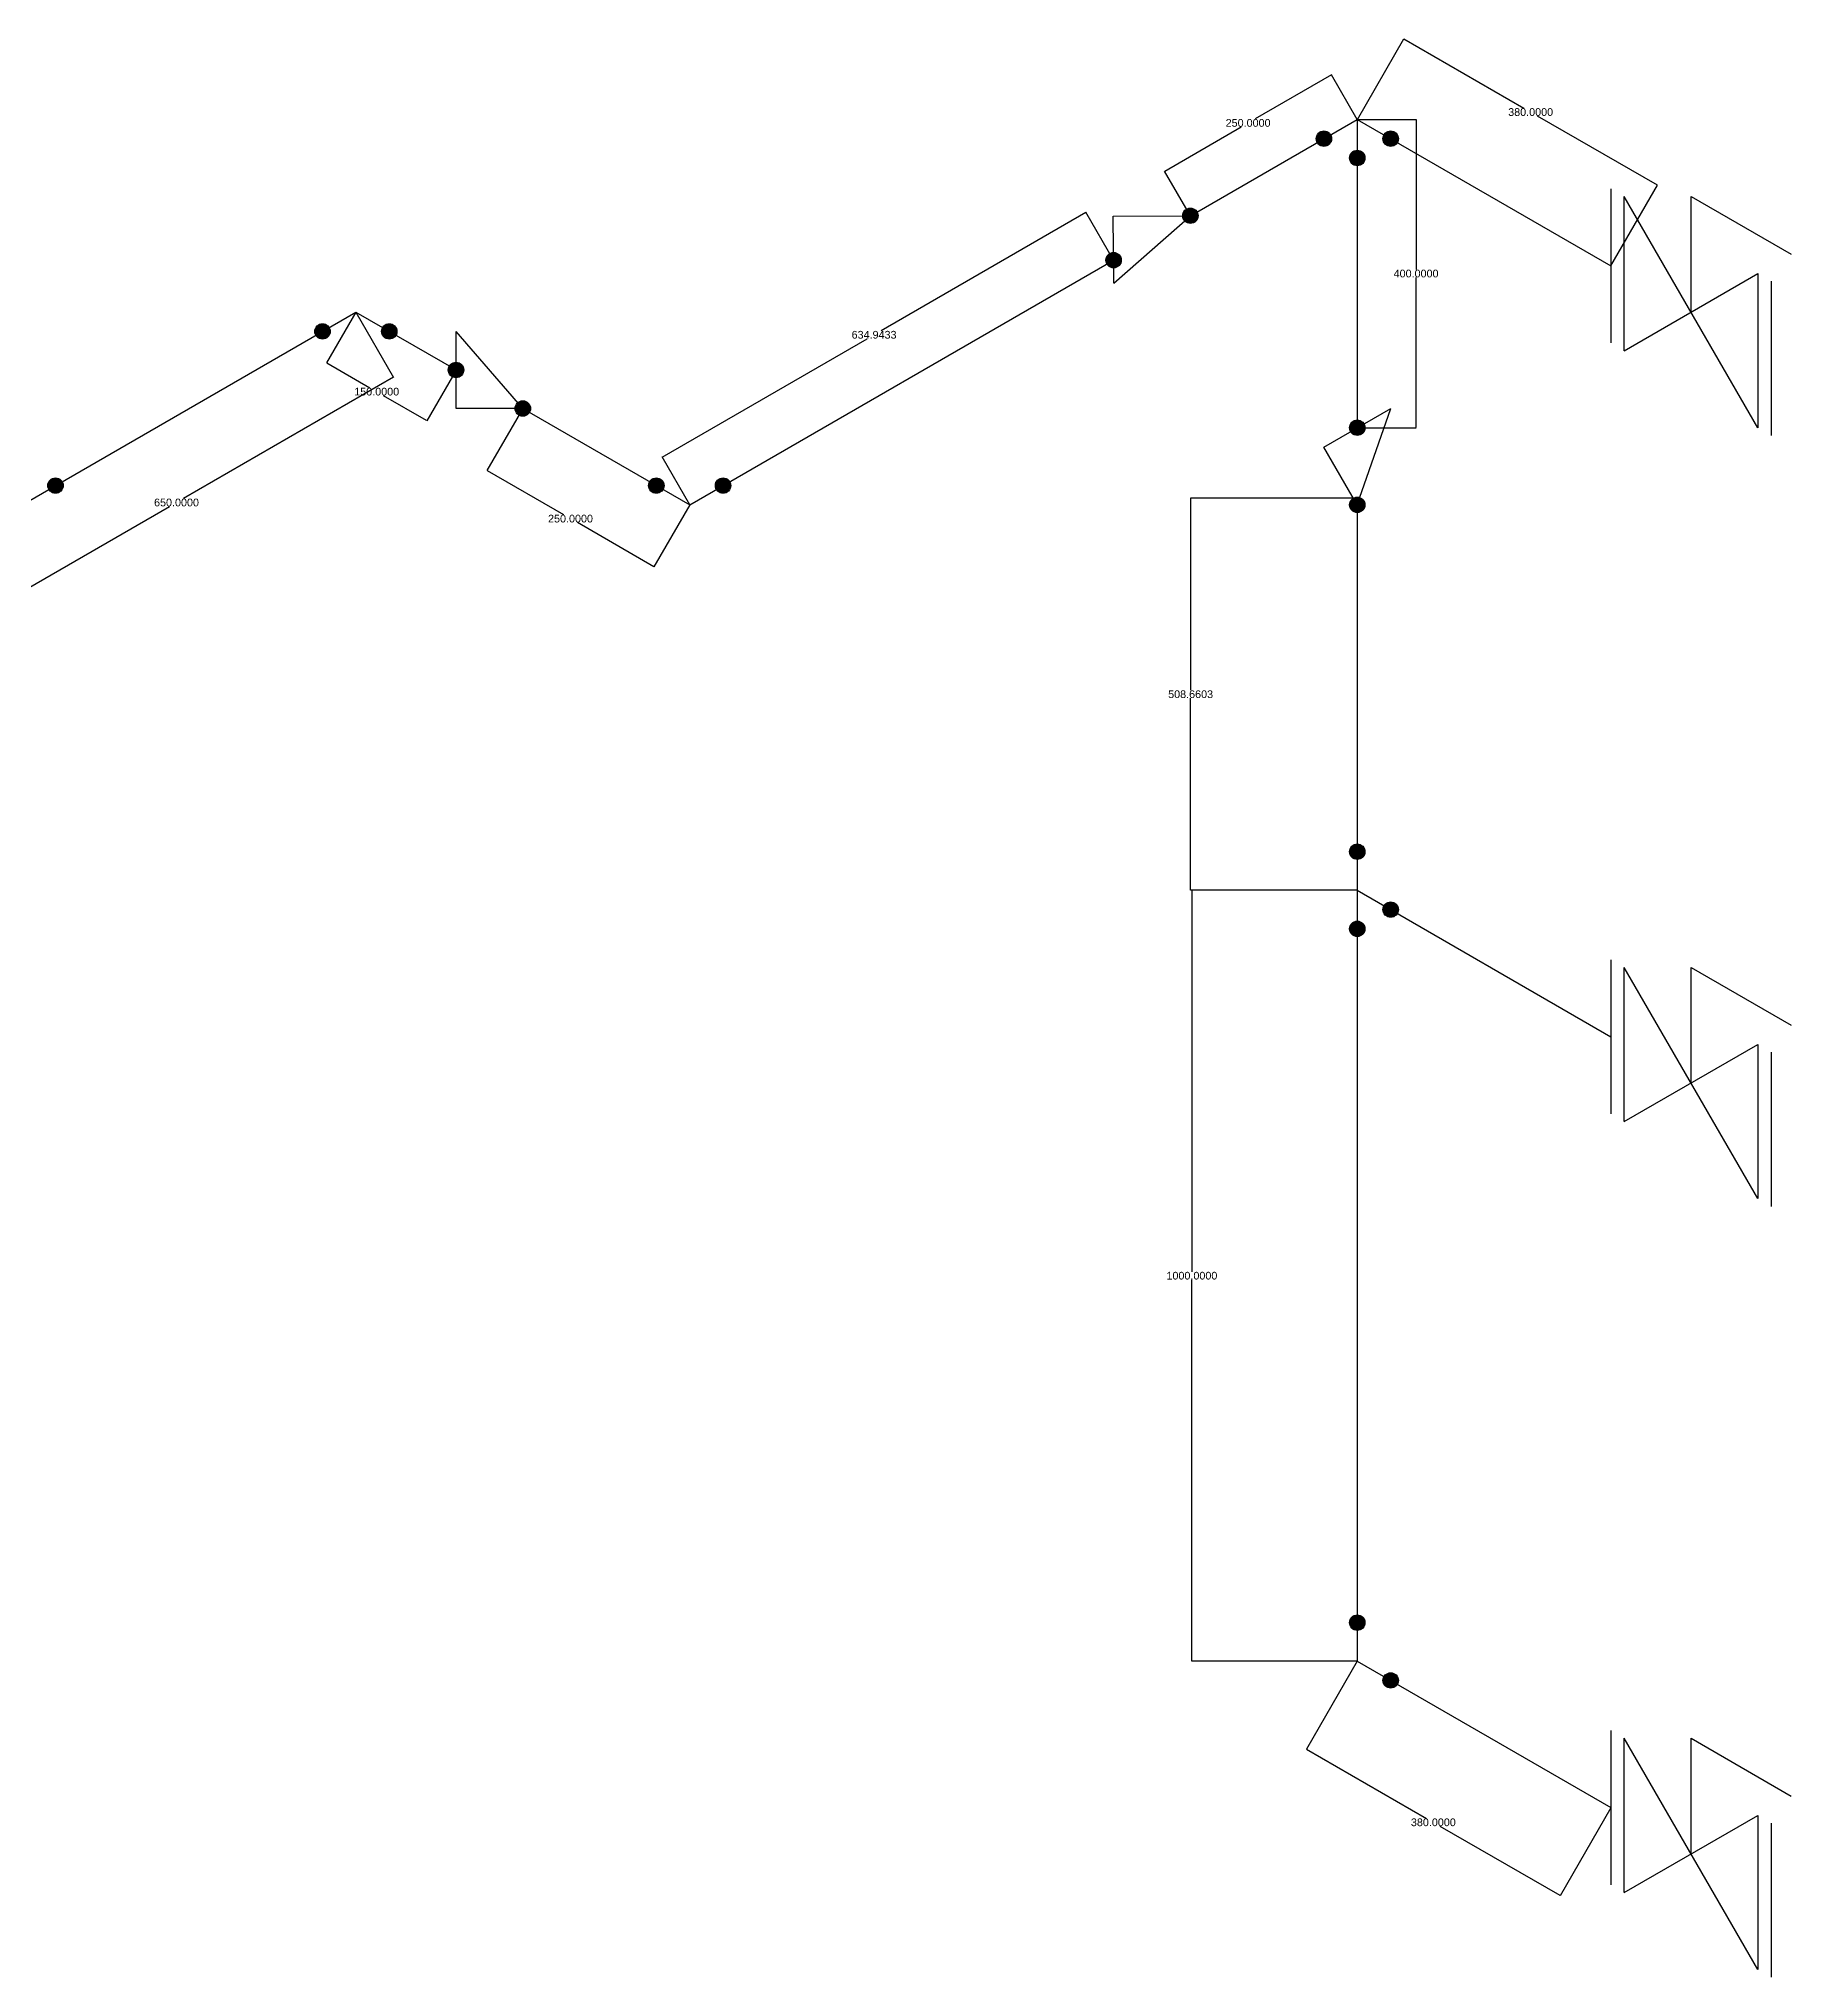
# Model space of a CAD drawing. Header units: millimetres. Extents: x 329 to 4893, y -1410 to 2605.
# Drawn here: x 2620 to 4893, y 90 to 2605 of the extents above; entities that cross this region are included whole.
import ezdxf

# ---------------------------------------------------------------- set-up
doc = ezdxf.new("R2010")
doc.units = ezdxf.units.MM
doc.header["$MEASUREMENT"] = 0
doc.styles.get("Standard").update_dxf_attribs({"font": 'arial.ttf'})
doc.dimstyles.get("Standard").update_dxf_attribs({"dimtxt": 10, "dimasz": 0.18, "dimexe": 0.18, "dimexo": 0.0625, "dimgap": 0.09, "dimtad": 0, "dimtih": 1, "dimtoh": 1, "dimdec": 4, "dimzin": 0, "dimdsep": 46, "dimtxsty": 'Standard', "dimcen": 0.09, "dimadec": 0, "dimazin": 0, "dimtfac": 1, "dimtdec": 4, "dimtofl": 0, "dimtmove": 0, "dimatfit": 3, "dimfxl": 1, "dimtolj": 1, "dimtzin": 0, "dimarcsym": 0})

# ---------------------------------------------------------------- blocks, each defined once
blk = doc.blocks.new('*D1')
at = {"color": 0, "lineweight": -2, "transparency": 16777216}
for p, q in [((4330.1, 499.9), (4264.2, 385.8)), ((4264.4, 385.8), (4419.8, 296.1)), ((4659.2, 309.9), (4593.3, 195.8)), ((4593.2, 196), (4437.8, 285.7))]:
    blk.add_line(p, q, dxfattribs=at)
at = {"color": 0, "transparency": 16777216}
for points in [[(4264.4, 385.8), (4264.4, 385.8), (4264.3, 385.9)], [(4593.2, 196), (4593.2, 196), (4593.3, 195.9)]]:
    blk.add_solid(points, dxfattribs=at)
at = {"layer": 'Defpoints', "color": 0, "transparency": 16777216}
for p in [(4330.1, 500), (4264.3, 385.9), (4659.2, 310)]:
    blk.add_point(p, dxfattribs=at)
at = {"color": 0, "transparency": 16777216, "insert": (4428.8, 290.9), "char_height": 10, "attachment_point": 5}
blk.add_mtext('\\A1;380.0000', dxfattribs=at)
blk = doc.blocks.new('*D2')
at = {"color": 0, "lineweight": -2, "transparency": 16777216}
for p, q in [((4330.1, 1500), (4115.4, 1500)), ((4115.6, 1499.8), (4115.6, 1005.2)), ((4115.6, 500.2), (4115.6, 994.8)), ((4330.1, 500), (4115.4, 500))]:
    blk.add_line(p, q, dxfattribs=at)
at = {"color": 0, "transparency": 16777216}
for points in [[(4115.6, 1499.8), (4115.6, 1499.8), (4115.6, 1500)], [(4115.6, 500.2), (4115.6, 500.2), (4115.6, 500)]]:
    blk.add_solid(points, dxfattribs=at)
at = {"layer": 'Defpoints', "color": 0, "transparency": 16777216}
for p in [(4115.6, 1500), (4330.1, 1500), (4330.1, 500)]:
    blk.add_point(p, dxfattribs=at)
at = {"color": 0, "transparency": 16777216, "insert": (4115.6, 1000), "char_height": 10, "attachment_point": 5}
blk.add_mtext('\\A1;1000.0000', dxfattribs=at)
blk = doc.blocks.new('*D3')
at = {"color": 0, "lineweight": -2, "transparency": 16777216}
for p, q in [((4325.1, 2008.7), (4113.7, 2008.7)), ((4113.9, 2008.5), (4113.9, 1759.5)), ((4113.9, 1500.2), (4113.9, 1749.1)), ((4330.1, 1500), (4113.7, 1500))]:
    blk.add_line(p, q, dxfattribs=at)
at = {"color": 0, "transparency": 16777216}
for points in [[(4113.9, 2008.5), (4113.9, 2008.5), (4113.9, 2008.7)], [(4113.9, 1500.2), (4113.9, 1500.2), (4113.9, 1500)]]:
    blk.add_solid(points, dxfattribs=at)
at = {"layer": 'Defpoints', "color": 0, "transparency": 16777216}
for p in [(4113.9, 2008.7), (4325.1, 2008.7), (4330.1, 1500)]:
    blk.add_point(p, dxfattribs=at)
at = {"color": 0, "transparency": 16777216, "insert": (4113.9, 1754.3), "char_height": 10, "attachment_point": 5}
blk.add_mtext('\\A1;508.6603', dxfattribs=at)
blk = doc.blocks.new('*D4')
at = {"color": 0, "lineweight": -2, "transparency": 16777216}
for p, q in [((4330.2, 2500), (4406.6, 2500)), ((4406.4, 2499.8), (4406.4, 2305.2)), ((4406.4, 2100.2), (4406.4, 2294.8)), ((4330.2, 2100), (4406.6, 2100))]:
    blk.add_line(p, q, dxfattribs=at)
at = {"color": 0, "transparency": 16777216}
for points in [[(4406.4, 2499.8), (4406.4, 2499.8), (4406.4, 2500)], [(4406.4, 2100.2), (4406.4, 2100.2), (4406.4, 2100)]]:
    blk.add_solid(points, dxfattribs=at)
at = {"layer": 'Defpoints', "color": 0, "transparency": 16777216}
for p in [(4330.1, 2500), (4406.4, 2500), (4330.1, 2100)]:
    blk.add_point(p, dxfattribs=at)
at = {"color": 0, "transparency": 16777216, "insert": (4406.4, 2300), "char_height": 10, "attachment_point": 5}
blk.add_mtext('\\A1;400.0000', dxfattribs=at)
blk = doc.blocks.new('*D5')
at = {"color": 0, "lineweight": -2, "transparency": 16777216}
for p, q in [((4330.2, 2500.1), (4390.5, 2604.6)), ((4390.6, 2604.4), (4546, 2514.7)), ((4719.4, 2414.6), (4564, 2504.3)), ((4659.2, 2310.1), (4719.6, 2414.6))]:
    blk.add_line(p, q, dxfattribs=at)
at = {"color": 0, "transparency": 16777216}
for points in [[(4390.6, 2604.4), (4390.6, 2604.3), (4390.4, 2604.5)], [(4719.4, 2414.6), (4719.4, 2414.5), (4719.5, 2414.5)]]:
    blk.add_solid(points, dxfattribs=at)
at = {"layer": 'Defpoints', "color": 0, "transparency": 16777216}
for p in [(4330.1, 2500), (4719.5, 2414.5), (4659.2, 2310)]:
    blk.add_point(p, dxfattribs=at)
at = {"color": 0, "transparency": 16777216, "insert": (4555, 2509.5), "char_height": 10, "attachment_point": 5}
blk.add_mtext('\\A1;380.0000', dxfattribs=at)
blk = doc.blocks.new('*D6')
at = {"color": 0, "lineweight": -2, "transparency": 16777216}
for p, q in [((4296.5, 2557.8), (4197.5, 2500.6)), ((4330.1, 2500.1), (4296.6, 2558)), ((4080.4, 2433), (4179.5, 2490.2)), ((4113.6, 2375.1), (4080.1, 2433))]:
    blk.add_line(p, q, dxfattribs=at)
at = {"color": 0, "transparency": 16777216}
for points in [[(4296.5, 2557.8), (4296.6, 2557.8), (4296.7, 2557.9)], [(4080.3, 2433), (4080.4, 2433), (4080.2, 2432.9)]]:
    blk.add_solid(points, dxfattribs=at)
at = {"layer": 'Defpoints', "color": 0, "transparency": 16777216}
for p in [(4296.7, 2557.9), (4330.1, 2500), (4113.6, 2375)]:
    blk.add_point(p, dxfattribs=at)
at = {"color": 0, "transparency": 16777216, "insert": (4188.5, 2495.4), "char_height": 10, "attachment_point": 5}
blk.add_mtext('\\A1;250.0000', dxfattribs=at)
blk = doc.blocks.new('*D7')
at = {"color": 0, "lineweight": -2, "transparency": 16777216}
for p, q in [((3978.1, 2379.3), (3712.3, 2225.8)), ((4013.9, 2317.5), (3978.2, 2379.5)), ((3428.5, 2062), (3694.3, 2215.4)), ((3464.1, 2000.1), (3428.3, 2062.1))]:
    blk.add_line(p, q, dxfattribs=at)
at = {"color": 0, "transparency": 16777216}
for points in [[(3978.1, 2379.3), (3978.1, 2379.3), (3978.2, 2379.4)], [(3428.5, 2062), (3428.5, 2062), (3428.4, 2061.9)]]:
    blk.add_solid(points, dxfattribs=at)
at = {"layer": 'Defpoints', "color": 0, "transparency": 16777216}
for p in [(3978.2, 2379.4), (4014, 2317.5), (3464.1, 2000)]:
    blk.add_point(p, dxfattribs=at)
at = {"color": 0, "transparency": 16777216, "insert": (3703.3, 2220.6), "char_height": 10, "attachment_point": 5}
blk.add_mtext('\\A1;634.9433', dxfattribs=at)
blk = doc.blocks.new('*D8')
at = {"color": 0, "lineweight": -2, "transparency": 16777216}
for p, q in [((3247.6, 2124.9), (3201.1, 2044.5)), ((3201.4, 2044.6), (3300.5, 1987.3)), ((3464.1, 1999.9), (3417.6, 1919.5)), ((3417.6, 1919.7), (3318.5, 1977))]:
    blk.add_line(p, q, dxfattribs=at)
at = {"color": 0, "transparency": 16777216}
for points in [[(3201.4, 2044.6), (3201.3, 2044.5), (3201.2, 2044.6)], [(3417.6, 1919.8), (3417.5, 1919.7), (3417.7, 1919.6)]]:
    blk.add_solid(points, dxfattribs=at)
at = {"layer": 'Defpoints', "color": 0, "transparency": 16777216}
for p in [(3247.6, 2125), (3464.1, 2000), (3417.7, 1919.6)]:
    blk.add_point(p, dxfattribs=at)
at = {"color": 0, "transparency": 16777216, "insert": (3309.5, 1982.1), "char_height": 10, "attachment_point": 5}
blk.add_mtext('\\A1;250.0000', dxfattribs=at)
blk = doc.blocks.new('*D9')
at = {"color": 0, "lineweight": -2, "transparency": 16777216}
for p, q in [((3031.1, 2249.9), (2993.1, 2184.2)), ((2993.3, 2184.2), (3049.1, 2152)), ((3161, 2174.9), (3123, 2109.2)), ((3122.9, 2109.4), (3067.1, 2141.6))]:
    blk.add_line(p, q, dxfattribs=at)
at = {"color": 0, "transparency": 16777216}
for points in [[(2993.3, 2184.3), (2993.3, 2184.2), (2993.2, 2184.3)], [(3122.9, 2109.4), (3122.9, 2109.4), (3123.1, 2109.3)]]:
    blk.add_solid(points, dxfattribs=at)
at = {"layer": 'Defpoints', "color": 0, "transparency": 16777216}
for p in [(3031.1, 2250), (3161, 2175), (3123.1, 2109.3)]:
    blk.add_point(p, dxfattribs=at)
at = {"color": 0, "transparency": 16777216, "insert": (3058.1, 2146.8), "char_height": 10, "attachment_point": 5}
blk.add_mtext('\\A1;150.0000', dxfattribs=at)
blk = doc.blocks.new('*D10')
at = {"color": 0, "lineweight": -2, "transparency": 16777216}
for p, q in [((3031.1, 2249.9), (3079.9, 2165.4)), ((3079.7, 2165.5), (2807.4, 2008.2)), ((2517.1, 1840.6), (2789.4, 1997.8)), ((2468.2, 1924.9), (2517, 1840.4))]:
    blk.add_line(p, q, dxfattribs=at)
at = {"color": 0, "transparency": 16777216}
for points in [[(3079.7, 2165.5), (3079.7, 2165.4), (3079.8, 2165.5)], [(2517.1, 1840.7), (2517.1, 1840.6), (2516.9, 1840.5)]]:
    blk.add_solid(points, dxfattribs=at)
at = {"layer": 'Defpoints', "color": 0, "transparency": 16777216}
for p in [(3031.1, 2250), (3079.8, 2165.5), (2468.2, 1925)]:
    blk.add_point(p, dxfattribs=at)
at = {"color": 0, "transparency": 16777216, "insert": (2798.4, 2003), "char_height": 10, "attachment_point": 5}
blk.add_mtext('\\A1;650.0000', dxfattribs=at)

msp = doc.modelspace()

# ---------------------------------------------------------------- hatches: boundary and pattern name
h = msp.add_hatch(color=4)
h.dxf.hatch_style = 1
h.paths.add_polyline_path([(4296.82575, 2475, 1), (4276.82575, 2475, 1)])
h = msp.add_hatch(color=4)
h.dxf.hatch_style = 1
h.paths.add_polyline_path([(4383.42829, 2475, 1), (4363.42829, 2475, 1)])
h = msp.add_hatch(color=4)
h.dxf.hatch_style = 1
h.paths.add_polyline_path([(4340.12702, 2450, 1), (4320.12702, 2450, 1)])
h = msp.add_hatch(color=1)
h.dxf.hatch_style = 1
h.paths.add_polyline_path([(4103.62067, 2375, 1), (4123.62067, 2375, 1)])
h = msp.add_hatch(color=1)
h.dxf.hatch_style = 1
h.paths.add_polyline_path([(4003.97864, 2317.47165, 1), (4023.97864, 2317.47165, 1)])
h = msp.add_hatch(color=4)
h.dxf.hatch_style = 1
h.paths.add_polyline_path([(2997.78764, 2225, 1), (2977.78764, 2225, 1)])
h = msp.add_hatch(color=4)
h.dxf.hatch_style = 1
h.paths.add_polyline_path([(3084.39018, 2225, 1), (3064.39018, 2225, 1)])
h = msp.add_hatch(color=1)
h.dxf.hatch_style = 1
h.paths.add_polyline_path([(3150.99272, 2175, 1), (3170.99272, 2175, 1)])
h = msp.add_hatch(color=1)
h.dxf.hatch_style = 1
h.paths.add_polyline_path([(3237.59526, 2125, 1), (3257.59526, 2125, 1)])
h = msp.add_hatch(color=1)
h.dxf.hatch_style = 1
h.paths.add_polyline_path([(4320.12702, 2100, 1), (4340.12702, 2100, 1)])
h = msp.add_hatch(color=4)
h.dxf.hatch_style = 1
h.paths.add_polyline_path([(2651.37748, 2025, 1), (2631.37748, 2025, 1)])
h = msp.add_hatch(color=4)
h.dxf.hatch_style = 1
h.paths.add_polyline_path([(3430.80034, 2025, 1), (3410.80034, 2025, 1)])
h = msp.add_hatch(color=4)
h.dxf.hatch_style = 1
h.paths.add_polyline_path([(3517.40289, 2025, 1), (3497.40289, 2025, 1)])
h = msp.add_hatch(color=1)
h.dxf.hatch_style = 1
h.paths.add_polyline_path([(4320.12702, 2000, 1), (4340.12702, 2000, 1)])
h = msp.add_hatch(color=4)
h.dxf.hatch_style = 1
h.paths.add_polyline_path([(4340.12702, 1550, 1), (4320.12702, 1550, 1)])
h = msp.add_hatch(color=4)
h.dxf.hatch_style = 1
h.paths.add_polyline_path([(4383.42829, 1475, 1), (4363.42829, 1475, 1)])
h = msp.add_hatch(color=4)
h.dxf.hatch_style = 1
h.paths.add_polyline_path([(4340.12702, 1450, 1), (4320.12702, 1450, 1)])
h = msp.add_hatch(color=4)
h.dxf.hatch_style = 1
h.paths.add_polyline_path([(4340.12702, 550, 1), (4320.12702, 550, 1)])
h = msp.add_hatch(color=4)
h.dxf.hatch_style = 1
h.paths.add_polyline_path([(4383.42829, 475, 1), (4363.42829, 475, 1)])

# ---------------------------------------------------------------- linework, layer by layer
for p, q in [((4113.62067, 2375), (4330.12702, 2500)), ((4330.12702, 2500), (4330.12702, 2100)), ((4330.12702, 2500), (4659.21667, 2310)), ((4659.21667, 2410), (4659.21667, 2210)), ((4676.53718, 2200), (4676.53718, 2400)), ((4849.74226, 2100), (4676.53718, 2400)), ((4763.13972, 2250), (4763.13972, 2400)), ((4763.13972, 2400), (4893.04353, 2325)), ((4013.62263, 2374.37435), (4113.62067, 2375)), ((4014.16445, 2287.7735), (4013.62263, 2374.37435)), ((4014.16445, 2287.7735), (4113.62067, 2375)), ((3464.10162, 2000), (4013.97864, 2317.47165)), ((4676.53718, 2200), (4849.74226, 2300)), ((4849.74226, 2300), (4849.74226, 2100)), ((4867.06277, 2290), (4867.06277, 2090)), ((2468.1724, 1925), (3031.08891, 2250)), ((3031.08891, 2250), (3160.99272, 2175)), ((3160.99272, 2125), (3160.99272, 2225)), ((3247.59526, 2125), (3160.99272, 2225)), ((3247.59526, 2125), (3160.99272, 2125)), ((3247.59526, 2125), (3464.10162, 2000)), ((4286.82575, 2075), (4373.42829, 2125)), ((4330.12702, 2000), (4373.42829, 2125)), ((4330.12702, 2000), (4286.82575, 2075)), ((4330.12702, 2000), (4330.12702, 500)), ((4330.12702, 1500), (4659.21667, 1310)), ((4659.21667, 1410), (4659.21667, 1210)), ((4676.53718, 1200), (4676.53718, 1400)), ((4849.74226, 1100), (4676.53718, 1400)), ((4763.13972, 1250), (4763.13972, 1400)), ((4763.13972, 1400), (4893.04353, 1325)), ((4676.53718, 1200), (4849.74226, 1300)), ((4849.74226, 1300), (4849.74226, 1100)), ((4867.06277, 1290), (4867.06277, 1090)), ((4330.12702, 500), (4659.21667, 310)), ((4659.21667, 410), (4659.21667, 210)), ((4676.53718, 200), (4676.53718, 400)), ((4849.74226, 100), (4676.53718, 400)), ((4763.13972, 250), (4763.13972, 400)), ((4763.13972, 400), (4893.04353, 325)), ((4676.53718, 200), (4849.74226, 300)), ((4849.74226, 300), (4849.74226, 100)), ((4867.06277, 290), (4867.06277, 90))]:
    msp.add_line(p, q)
for centre in [(4286.82575, 2475), (4373.42829, 2475), (4330.12702, 2450), (4113.62067, 2375), (4013.97864, 2317.47165), (2987.78764, 2225), (3074.39018, 2225), (3160.99272, 2175), (3247.59526, 2125), (4330.12702, 2100), (2641.37748, 2025), (3420.80034, 2025), (3507.40289, 2025), (4330.12702, 2000), (4330.12702, 1550), (4373.42829, 1475), (4330.12702, 1450), (4330.12702, 550), (4373.42829, 475)]:
    msp.add_circle(centre, 10)

# ---------------------------------------------------------------- dimensions: what is measured, and where the dimension line sits
for p1, p2, distance, picture, middle in [((4330.12702, 2500), (4659.21667, 2310), 120.62301, '*D5', (4554.98335, 2509.46259)), ((4113.62067, 2375), (4330.12702, 2500), 66.84498, '*D6', (4188.45136, 2495.38945)), ((3464.10162, 2000), (4013.97864, 2317.47165), 71.47695, '*D7', (3703.30165, 2220.63668)), ((2468.1724, 1925), (3031.08891, 2250), -97.52071, '*D10', (2798.39101, 2003.04459)), ((3031.08891, 2250), (3160.99272, 2175), -75.83208, '*D9', (3058.12478, 2146.82749)), ((3247.59526, 2125), (3464.10162, 2000), -92.78482, '*D8', (3309.45603, 1982.14599))]:
    dim = msp.add_aligned_dim(p1=p1, p2=p2, distance=distance, dimstyle='Standard')
    dim.commit()
    dim.dimension.update_dxf_attribs({"geometry": picture, "text_midpoint": middle})
dim = msp.add_linear_dim(base=(4406.3809, 2500), p1=(4330.12702, 2100), p2=(4330.12702, 2500), angle=90, dimstyle='Standard')
dim.commit()
dim.dimension.update_dxf_attribs({"geometry": '*D4', "text_midpoint": (4406.3809, 2300)})
for base, p1, p2, picture, middle in [((4113.900325, 2008.660254), (4330.127019, 1500), (4325.127019, 2008.660254), '*D3', (4113.900325, 1754.330127)), ((4115.5931, 1500), (4330.12702, 500), (4330.12702, 1500), '*D2', (4115.5931, 1000))]:
    dim = msp.add_linear_dim(base=base, p1=p1, p2=p2, angle=90, dimstyle='Standard', override={"dimtxt": 10})
    dim.commit()
    dim.dimension.update_dxf_attribs({"geometry": picture, "text_midpoint": middle})
at = {"color": 4}
dim = msp.add_aligned_dim(p1=(4659.21667, 310), p2=(4330.12702, 500), distance=131.73715, dimstyle='Standard', override={"dimtxt": 10}, dxfattribs=at)
dim.commit()
dim.dimension.update_dxf_attribs({"geometry": '*D1', "text_midpoint": (4428.80327, 290.91228)})

doc.saveas('drawing.dxf')
